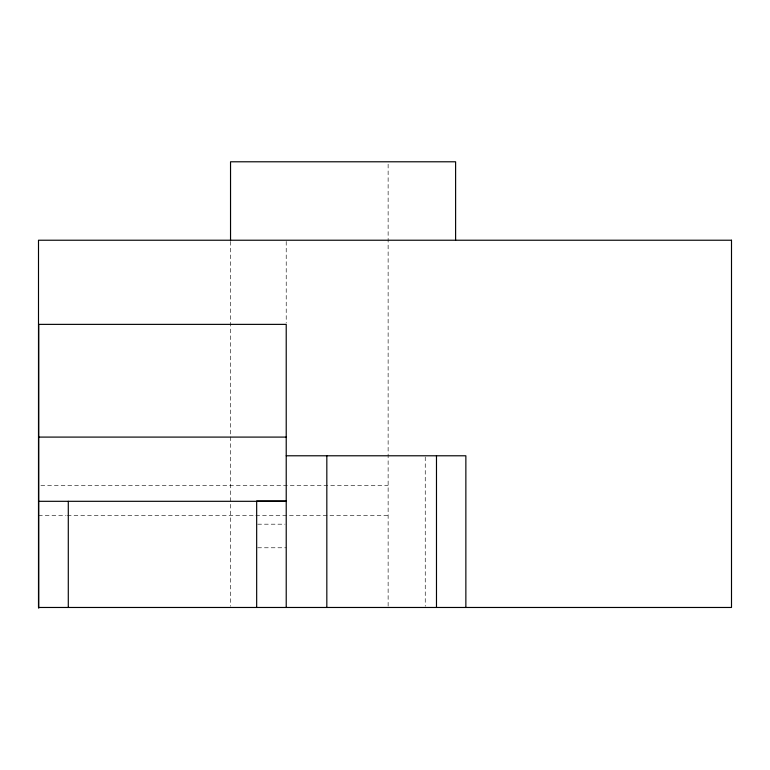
<?xml version="1.0" encoding="UTF-8"?>
<svg xmlns="http://www.w3.org/2000/svg" width="770" height="770" viewBox="0 0 770 770"><rect width="100%" height="100%" fill="white"/><g stroke="black" fill="none" stroke-linecap="round" stroke-linejoin="round"><path stroke-width="0.58" stroke-dasharray="3.85 2.89" d="M40.897 485.706L388.128 485.706M38.5 515.669L66.133 515.669M67.308 515.669L254.764 515.669M255.794 515.669L388.128 515.669M257.7 524.187L285.035 524.187M257.7 547.778L286.219 547.778M425.252 456.976L425.252 606.279M388.128 164.193L388.128 606.279M286.219 241.434L286.219 323.044M230.538 241.434L230.538 606.279"/><path stroke-width="1.16" d="M38.731 437.091L286.219 437.091M286.219 455.782L465.86 455.782L465.86 607.472M286.219 500.991L256.67 500.991L256.67 607.472M38.731 501.309L286.219 501.309M455.609 240.23L455.609 161.787L230.538 161.787L230.538 240.23M436.484 455.782L436.484 607.472M326.827 455.782L326.827 607.472M286.219 607.472L286.219 324.372L38.731 324.372L38.731 608.213M68.289 501.309L68.289 607.472M731.5 240.23L38.5 240.23L38.5 607.472L731.5 607.472L731.5 240.23"/></g></svg>
